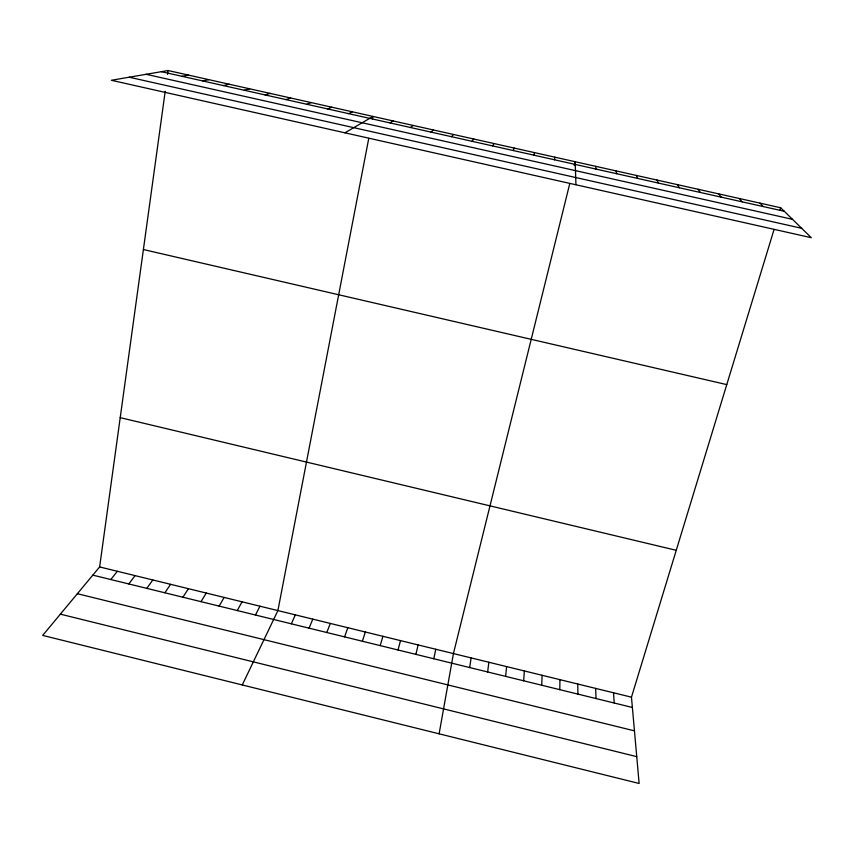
<?xml version="1.0" encoding="UTF-8"?>
<svg xmlns="http://www.w3.org/2000/svg" width="854" height="854" viewBox="0 0 854 854"><rect width="100%" height="100%" fill="white"/><g stroke="black" fill="none" stroke-linecap="round" stroke-linejoin="round"><path stroke-width="1.28" d="M559.797 689.658L559.946 679.656M541.724 685.228L542.13 675.3M523.673 680.798L524.345 670.945M554.556 159.794L554.812 157.168M505.643 676.379L506.571 666.59M487.645 671.959L488.84 662.245M774.044 229.545L631.469 697.174L639.123 783.47L42.7 635.408L99.63 566.939L165.217 91.261M167.533 74.415L168.078 70.53L780.684 207.768L811.3 237.711L111.372 80.276L168.078 70.53M469.668 667.55L471.12 657.911M439.116 733.821L453.431 653.577L569.767 183.589M368.768 138.38L277.902 610.589L242.269 684.951M372.493 119.026L372.995 116.443L344.952 132.808M433.8 658.754L435.764 649.254M533.878 155.161L534.476 152.62M415.898 654.367L418.129 644.93M574.219 165.591L575.18 161.737L575.948 184.774M398.028 649.979L400.515 640.617M380.19 645.603L382.923 636.305M779.948 210.18L780.684 207.768M362.363 641.237L365.363 632.013M344.568 636.87L347.824 627.711M513.243 150.539L514.172 148.073M326.804 632.515L330.306 623.42M309.063 628.16L312.81 619.139M291.342 623.815L295.345 614.869M255.453 615.008L259.958 606.201M492.63 145.917L493.911 143.525M237.273 610.557L242.045 601.814M219.126 606.105L224.154 597.426M201 601.654L206.284 593.06M182.905 597.213L188.446 588.684M164.843 592.783L170.629 584.328M472.059 141.305L473.671 138.999M146.792 588.363L152.845 579.973M128.783 583.944L135.081 575.617M110.796 579.524L117.35 571.273M451.52 136.704L453.474 134.473M431.014 132.103L433.309 129.947M410.539 127.524L413.165 125.442M390.097 122.933L393.064 120.937M348.71 113.657L352.35 111.81M327.755 108.96L331.736 107.198M306.842 104.273L311.155 102.587M285.951 99.598L290.616 97.986M265.114 94.922L270.11 93.396M244.297 90.257L249.635 88.805M223.524 85.603L229.192 84.226M202.782 80.949L208.782 79.657M182.073 76.316L188.414 75.088M161.395 71.683L784.271 211.28M146.141 74.298L792.501 219.329M129.189 77.212L801.66 228.285M143.397 249.539L726.765 384.61M120.222 417.638L676.251 550.307M99.63 566.939L631.469 697.174M92.83 575.126L632.376 707.464M77.372 593.711L634.458 730.853M60.367 614.154L636.742 756.644M759.985 203.135L763.22 206.561M739.308 198.502L742.19 201.854M718.673 193.879L721.203 197.146M698.081 189.268L700.259 192.449M677.51 184.656L679.336 187.763M656.972 180.055L658.455 183.087M636.476 175.465L637.607 178.411M616.012 170.885L616.791 173.746M595.58 166.306L596.017 169.092M613.546 692.786L614.197 703.002M595.654 688.409L596.039 698.551M577.784 684.033L577.902 694.099"/></g></svg>
